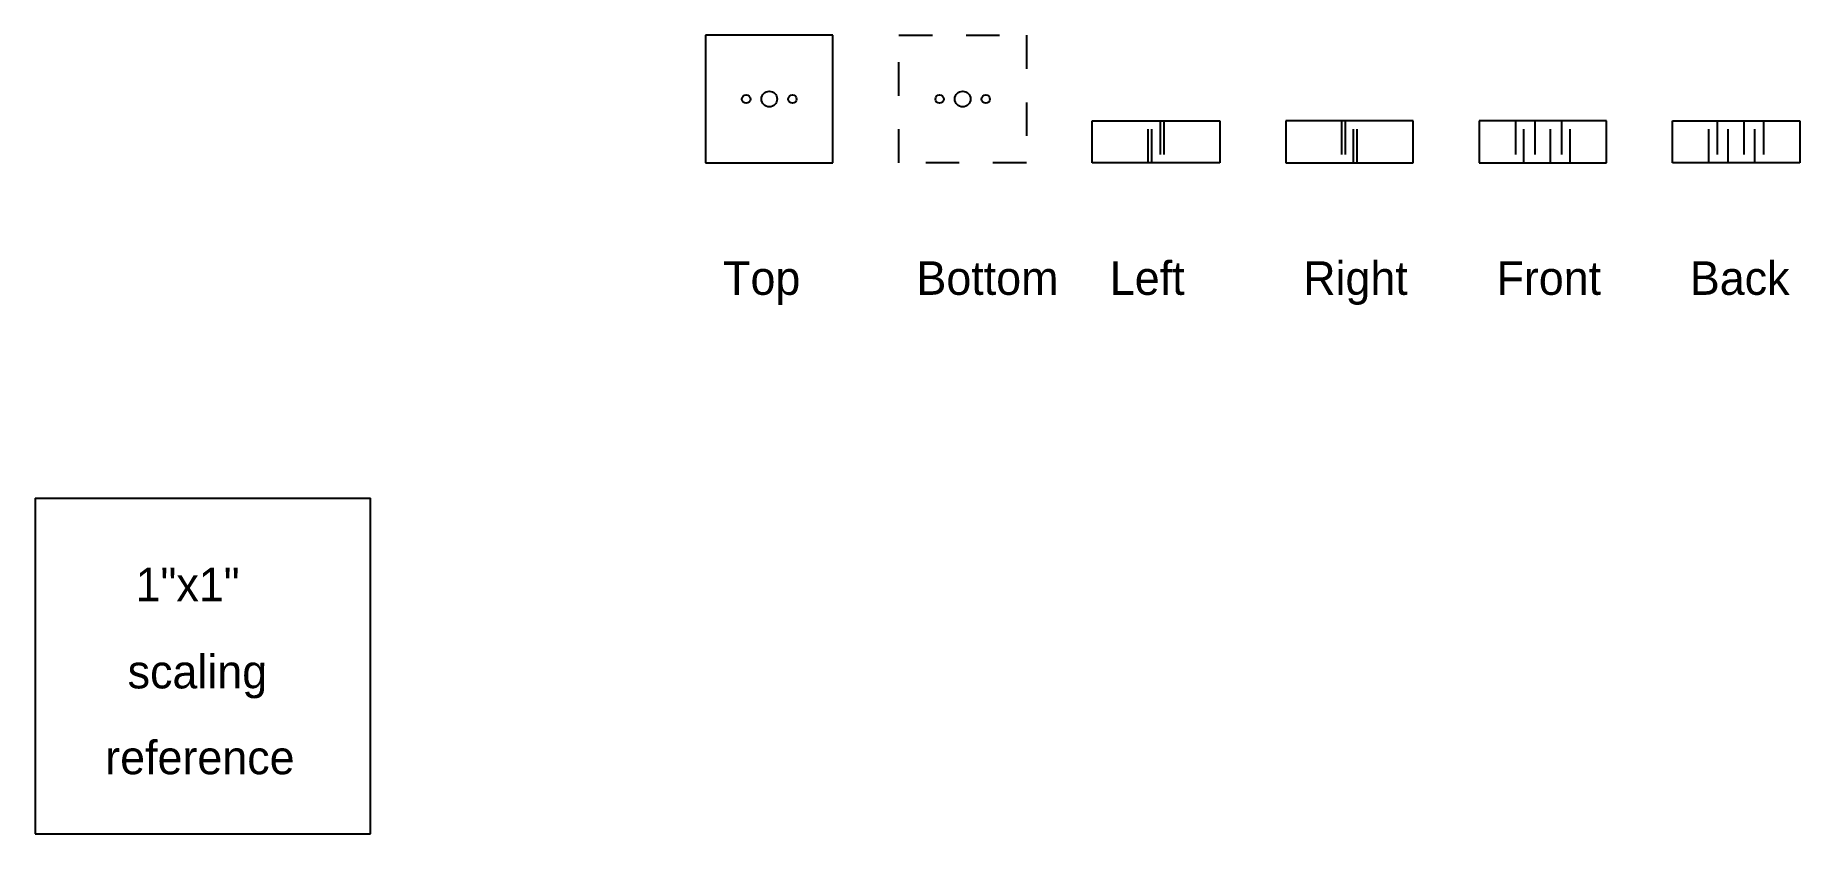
# Model space of a CAD drawing. Header units: inches. Extents: x 0 to 5.26, y 0 to 2.38.
import ezdxf

# ---------------------------------------------------------------- set-up
doc = ezdxf.new("R2010")
doc.units = ezdxf.units.IN
doc.header["$MEASUREMENT"] = 0
doc.linetypes.add('DASHED', pattern=[0.07874, 0.03937, -0.03937])
doc.layers.get('0').update_dxf_attribs({"linetype": 'CONTINUOUS'})

msp = doc.modelspace()

# ---------------------------------------------------------------- linework, layer by layer
for p, q in [((2, 2.38, 0.125), (2, 2, 0.125)), ((2.38, 2.38, 0.125), (2, 2.38, 0.125)), ((2.38, 2, 0.125), (2.38, 2.38, 0.125)), ((3.1537, 2, 0.38), (3.1537, 2.125, 0.38)), ((3.1537, 2.125, 0.38), (3.5337, 2.125, 0.38)), ((3.5337, 2.125, 0.38), (3.5337, 2, 0.38)), ((3.7306, 2.125, 0.38), (3.7306, 2, 0.38)), ((4.1106, 2.125, 0.38), (3.7306, 2.125, 0.38)), ((4.1106, 2, 0.38), (4.1106, 2.125, 0.38)), ((4.3074, 2.125, 0.38), (4.3074, 2, 0.38)), ((4.6874, 2.125, 0.38), (4.3074, 2.125, 0.38)), ((4.6874, 2, 0.38), (4.6874, 2.125, 0.38)), ((4.8843, 2, 0.38), (4.8843, 2.125, 0.38)), ((4.8843, 2.125, 0.38), (5.2643, 2.125, 0.38)), ((5.2643, 2.125, 0.38), (5.2643, 2, 0.38)), ((2, 2, 0.125), (2.38, 2, 0.125)), ((3.5337, 2, 0.38), (3.1537, 2, 0.38)), ((3.7306, 2, 0.38), (4.1106, 2, 0.38)), ((4.3074, 2, 0.38), (4.6874, 2, 0.38)), ((5.2643, 2, 0.38), (4.8843, 2, 0.38)), ((0, 1), (0, 0)), ((0, 1), (1, 1)), ((1, 0), (1, 1)), ((0, 0), (1, 0))]:
    msp.add_line(p, q)
at = {"linetype": 'DASHED'}
for p, q in [((2.5769, 2, 0.125), (2.5769, 2.38, 0.125)), ((2.5769, 2.38, 0.125), (2.9569, 2.38, 0.125)), ((2.9569, 2.38, 0.125), (2.9569, 2, 0.125)), ((3.3203, 2, 0.2134), (3.3203, 2.125, 0.2134)), ((3.3203, 2.125, 0.2134), (3.3671, 2.125, 0.2134)), ((3.3312, 2, 0.2715), (3.3312, 2.125, 0.2715)), ((3.3312, 2.125, 0.2715), (3.3562, 2.125, 0.2715)), ((3.3312, 2, 0.1335), (3.3312, 2.125, 0.1335)), ((3.3312, 2.125, 0.1335), (3.3562, 2.125, 0.1335)), ((3.3562, 2.125, 0.2715), (3.3562, 2, 0.2715)), ((3.3562, 2.125, 0.1335), (3.3562, 2, 0.1335)), ((3.3671, 2.125, 0.2134), (3.3671, 2, 0.2134)), ((3.8971, 2.125, 0.2134), (3.8971, 2, 0.2134)), ((3.944, 2.125, 0.2134), (3.8971, 2.125, 0.2134)), ((3.9081, 2.125, 0.1335), (3.9081, 2, 0.1335)), ((3.9331, 2.125, 0.1335), (3.9081, 2.125, 0.1335)), ((3.9081, 2.125, 0.2715), (3.9081, 2, 0.2715)), ((3.9331, 2.125, 0.2715), (3.9081, 2.125, 0.2715)), ((3.9331, 2, 0.1335), (3.9331, 2.125, 0.1335)), ((3.9331, 2, 0.2715), (3.9331, 2.125, 0.2715)), ((3.944, 2, 0.2134), (3.944, 2.125, 0.2134)), ((4.4159, 2.125, 0.2025), (4.4159, 2, 0.2025)), ((4.4409, 2.125, 0.2025), (4.4159, 2.125, 0.2025)), ((4.4409, 2, 0.2025), (4.4409, 2.125, 0.2025)), ((4.474, 2.125, 0.2134), (4.474, 2, 0.2134)), ((4.5208, 2.125, 0.2134), (4.474, 2.125, 0.2134)), ((4.5208, 2, 0.2134), (4.5208, 2.125, 0.2134)), ((4.5539, 2.125, 0.2025), (4.5539, 2, 0.2025)), ((4.5789, 2.125, 0.2025), (4.5539, 2.125, 0.2025)), ((4.5789, 2, 0.2025), (4.5789, 2.125, 0.2025)), ((4.9928, 2, 0.2025), (4.9928, 2.125, 0.2025)), ((4.9928, 2.125, 0.2025), (5.0178, 2.125, 0.2025)), ((5.0178, 2.125, 0.2025), (5.0178, 2, 0.2025)), ((5.0508, 2, 0.2134), (5.0508, 2.125, 0.2134)), ((5.0508, 2.125, 0.2134), (5.0977, 2.125, 0.2134)), ((5.0977, 2.125, 0.2134), (5.0977, 2, 0.2134)), ((5.1308, 2, 0.2025), (5.1308, 2.125, 0.2025)), ((5.1308, 2.125, 0.2025), (5.1558, 2.125, 0.2025)), ((5.1558, 2.125, 0.2025), (5.1558, 2, 0.2025)), ((2.9569, 2, 0.125), (2.5769, 2, 0.125)), ((3.3671, 2, 0.2134), (3.3203, 2, 0.2134)), ((3.3562, 2, 0.2715), (3.3312, 2, 0.2715)), ((3.3562, 2, 0.1335), (3.3312, 2, 0.1335)), ((3.8971, 2, 0.2134), (3.944, 2, 0.2134)), ((3.9081, 2, 0.1335), (3.9331, 2, 0.1335)), ((3.9081, 2, 0.2715), (3.9331, 2, 0.2715)), ((4.4159, 2, 0.2025), (4.4409, 2, 0.2025)), ((4.474, 2, 0.2134), (4.5208, 2, 0.2134)), ((4.5539, 2, 0.2025), (4.5789, 2, 0.2025)), ((5.0178, 2, 0.2025), (4.9928, 2, 0.2025)), ((5.0977, 2, 0.2134), (5.0508, 2, 0.2134)), ((5.1558, 2, 0.2025), (5.1308, 2, 0.2025))]:
    msp.add_line(p, q, dxfattribs=at)
for centre, radius in [((2.19, 2.19), 0.0234), ((2.7669, 2.19, 0.125), 0.0234), ((2.121, 2.19), 0.0125), ((2.259, 2.19), 0.0125), ((2.6979, 2.19, 0.125), 0.0125), ((2.8359, 2.19, 0.125), 0.0125)]:
    msp.add_circle(centre, radius)

# ---------------------------------------------------------------- texts
for s, p in [('Top', (2.0522, 1.6063)), ('Bottom', (2.6291, 1.6063)), ('Left', (3.2059, 1.6063)), ('Right', (3.7828, 1.6063)), ('Front', (4.3596, 1.6063)), ('Back', (4.9365, 1.6063)), ('1"x1"', (0.2992, 0.6929)), ('scaling', (0.2756, 0.4331)), ('reference', (0.2087, 0.1772))]:
    msp.add_text(s, height=0.1).set_placement(p)

doc.saveas('drawing.dxf')
